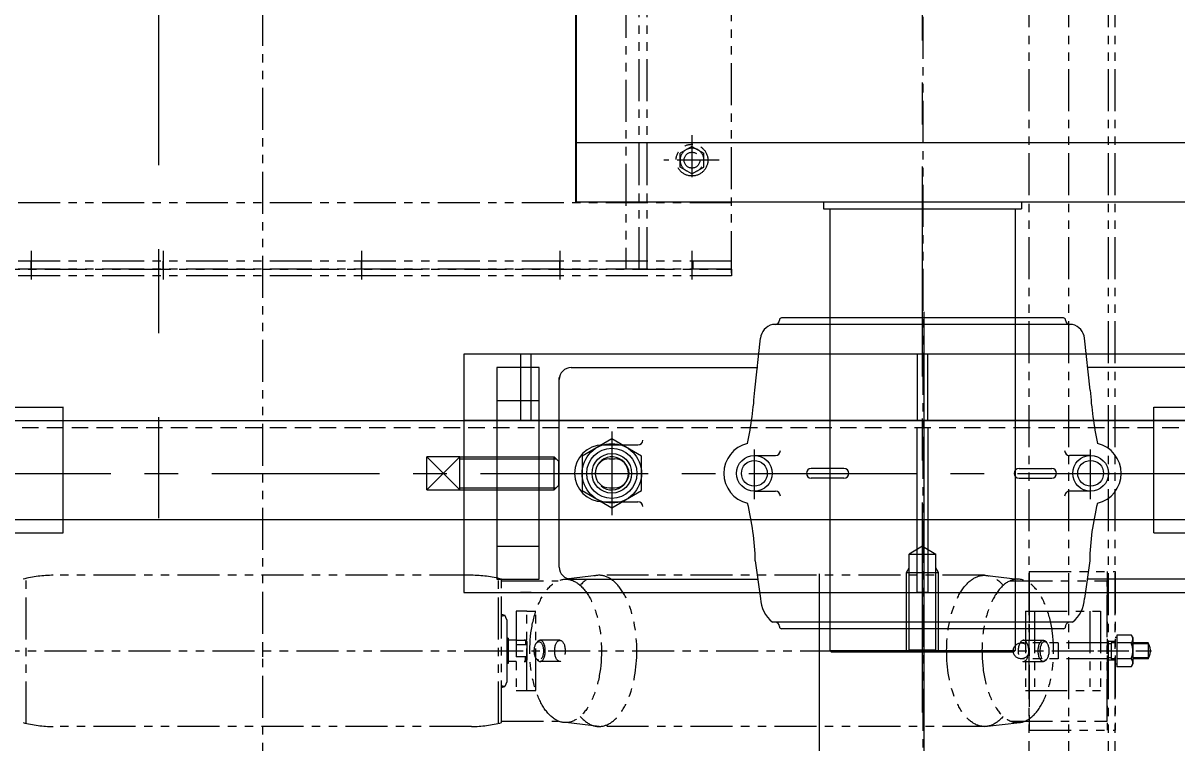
# Model space of a CAD drawing. Header units: millimetres. Extents: x -243837 to -5443, y 40 to 285140.
# Drawn here: x -191191 to -190318, y 77813 to 78358 of the extents above; entities that cross this region are included whole.
import ezdxf

# ---------------------------------------------------------------- set-up
doc = ezdxf.new("R2010")
doc.units = ezdxf.units.MM
for name, pattern in [('CENTER', [50.8, 31.75, -6.35, 6.35, -6.35]), ('CENTER2', [1.125, 0.75, -0.125, 0.125, -0.125]), ('HIDDEN', [0.375, 0.25, -0.125]), ('PHANTOM', [63.5, 31.75, -6.35, 6.35, -6.35, 6.35, -6.35])]:
    doc.linetypes.add(name, pattern=pattern)
for name, color, linetype, lineweight in [('2', 3, 'Continuous', 20), ('CEN', 1, 'CENTER', 9), ('DIM', 1, 'Continuous', 9), ('HIDDEN', 2, 'HIDDEN', 0), ('OBJECT R', 3, 'Continuous', 25), ('PHANTAM', 21, 'PHANTOM', 0), ('R-CENTER', 1, 'CENTER2', 5), ('R-OBJECT', 2, 'Continuous', 20)]:
    doc.layers.add(name, color=color, linetype=linetype, lineweight=lineweight)
doc.styles.add('KA', font='romans.shx', dxfattribs={"width": 0.7})
doc.dimstyles.new('rakesh', dxfattribs={"dimscale": 160, "dimtxt": 2.5, "dimasz": 1, "dimexe": 0.8, "dimexo": 0.8, "dimgap": 1, "dimtad": 1, "dimdec": 0, "dimzin": 0, "dimdsep": 46, "dimtxsty": 'KA', "dimblk": 'OBLIQUE', "dimcen": 1.5, "dimclrd": 1, "dimclre": 1, "dimclrt": 2, "dimadec": 0, "dimazin": 0, "dimtfac": 1, "dimtdec": 0, "dimtmove": 0, "dimatfit": 2, "dimfxl": 0, "dimtolj": 1, "dimtzin": 0, "dimlwd": -1, "dimlwe": -1, "dimarcsym": 1})

# ---------------------------------------------------------------- blocks, each defined once
blk = doc.blocks.new('DDFDFDFFSDF')
at = {"layer": 'PHANTAM'}
for p, q in [((0, 4910.71, -0.65), (0, -644.61, -0.71)), ((500, -210.93, 165.86), (500, 4894.73, 172.22)), ((580, 574.86, 166.13), (580, 4894.73, 170.79)), ((610, 574.86, 166.13), (610, 4894.73, 170.79)), ((640, 574.86, -0.71), (640, 4894.73, 3.95)), ((645, 574.86, 166.13), (645, 4894.73, 170.79)), ((275, 4027.73, 3889.13), (275, 1154.11, 10120.64)), ((285, 1154.11, 5494.02), (285, 4027.73, -737.49)), ((291, 1154.11, 3328.28), (291, 4027.73, -2903.24)), ((355, 1151.11, 7964.78), (355, 1578.89, 6622.88)), ((325, 1255.22, 5286.76), (325, 1219.46, 5286.76)), ((325, 1246.89, 5286.76), (315.96, 1241.67, 5286.76)), ((315.96, 1231.23, 5286.76), (315.96, 1241.67, 5286.76)), ((325, 1246.89, 5286.76), (334.03, 1241.67, 5286.76)), ((334.03, 1231.23, 5286.76), (334.03, 1241.67, 5286.76)), ((345.61, 1236.45, 5286.76), (303.61, 1236.45, 5286.76)), ((325, 1226.01, 5286.76), (315.96, 1231.23, 5286.76)), ((325, 1226.01, 5286.76), (334.03, 1231.23, 5286.76)), ((355, 1204.11, 7964.78), (-355, 1204.11, 7964.78)), ((-175, 1167.9, 7964.78), (-175, 1146.25, 7964.78)), ((-75, 1167.9, 7964.78), (-75, 1146.25, 7964.78)), ((75, 1167.9, 7964.78), (75, 1146.25, 7964.78)), ((225, 1167.9, 7964.78), (225, 1146.25, 7964.78)), ((325, 1167.9, 7964.78), (325, 1146.25, 7964.78)), ((355, 1160.09, 7964.78), (-355, 1160.09, 7964.78)), ((355, 1154.11, 7964.78), (-355, 1154.11, 7964.78)), ((-355, 1154.11, -0.68), (355, 1154.11, -0.68)), ((-175, 1154.11, 7964.78), (-175, 1160.09, 7964.78)), ((-75, 1154.11, 7964.78), (-75, 1160.09, 7964.78)), ((75, 1154.11, 7964.78), (75, 1160.09, 7964.78)), ((225, 1154.11, 7964.78), (225, 1160.09, 7964.78)), ((326, 1154.11, 7964.78), (326, 1160.09, 7964.78)), ((355, 1154.11, -0.68), (355, 1149.11, -0.68)), ((355, 1149.11, -0.68), (-355, 1149.11, -0.68)), ((580, 925.47, 166.13), (580, 918.5, 166.13)), ((580, 925.47, 166.13), (645, 925.47, 166.13)), ((639, 925.47, 166.13), (639, 805.47, 166.13)), ((645, 925.47, 166.13), (645, 805.47, 166.13)), ((-178.57, 810.67, 166.13), (-178.57, 920.27, 166.13)), ((158.15, 922.62, 166.13), (-158.15, 922.62, 166.13)), ((178.57, 810.67, 166.13), (178.57, 920.27, 166.13)), ((181, 811.27, 166.13), (181, 919.67, 166.13)), ((181, 918.5, 166.13), (223.86, 918.5, 166.13)), ((254.7, 922.62, 166.13), (229.45, 919.67, 166.13)), ((546.21, 922.62, 166.13), (254.7, 922.62, 166.13)), ((546.21, 922.62, 166.13), (571.45, 919.67, 166.13)), ((565.86, 918.5, 166.13), (639, 918.5, 166.13)), ((580, 918.5, 166.13), (580, 812.44, 166.13)), ((639, 812.44, 166.13), (639, 918.5, 166.13)), ((181, 893.25, 166.13), (183.15, 892.47, 166.13)), ((181, 891.83, 166.13), (183.15, 892.47, 166.13)), ((181, 891.75, 166.13), (183.4, 892.47, 166.13)), ((184.9, 888.97, 166.13), (183.4, 892.47, 166.13)), ((200, 895.47, 166.13), (192, 895.47, 166.13)), ((192, 895.47, 166.13), (192, 835.47, 166.13)), ((200, 895.47, 166.13), (206.88, 895.47, 166.13)), ((200, 835.47, 166.13), (200, 895.47, 166.13)), ((206.93, 835.47, 166.13), (206.93, 895.47, 166.13)), ((577.16, 895.47, 166.13), (577.16, 835.47, 166.13)), ((577.16, 895.47, 166.13), (634, 895.47, 166.13)), ((584.08, 895.47, 166.13), (584.08, 835.47, 166.13)), ((626, 895.47, 166.13), (626, 835.47, 166.13)), ((634, 895.47, 166.13), (634, 835.47, 166.13)), ((184.9, 888.97, 166.13), (184.9, 873.47, 166.13)), ((580, 885.47, 166.13), (580, 879.47, 166.13)), ((186, 875.02, 166.13), (184.9, 875.02, 166.13)), ((184.9, 875.02, 166.13), (184.9, 855.92, 166.13)), ((185.61, 875.02, 166.13), (184.9, 874.31, 166.13)), ((184.91, 875.02, 166.13), (184.9, 875.01, 166.13)), ((186, 874.7, 166.13), (184.9, 873.6, 166.13)), ((186, 873.99, 166.13), (184.9, 872.89, 166.13)), ((184.9, 873.47, 166.13), (184.9, 857.47, 166.13)), ((186, 873.29, 166.13), (185.29, 872.57, 166.13)), ((186, 875.02, 166.13), (186, 855.92, 166.13)), ((186, 873.47, 166.13), (186, 857.47, 166.13)), ((192, 873.47, 166.13), (186, 873.47, 166.13)), ((192, 873.47, 166.13), (200, 873.47, 166.13)), ((199, 873.47, 166.13), (198, 873.47, 166.13)), ((198, 873.47, 166.13), (199, 873.47, 166.13)), ((199, 873.47, 166.13), (199, 869.97, 166.13)), ((200, 872.47, 166.13), (199, 873.47, 166.13)), ((200, 872.47, 166.13), (199, 873.47, 166.13)), ((199, 873.47, 166.13), (200, 872.47, 166.13)), ((199, 873.47, 166.13), (199, 869.97, 166.13)), ((225.12, 873.47, 166.13), (210.06, 873.47, 166.13)), ((575.78, 873.47, 166.13), (590.85, 873.47, 166.13)), ((580, 879.47, 166.13), (580, 875.47, 166.13)), ((646.5, 875.47, 166.13), (645, 875.47, 166.13)), ((657.25, 877.47, 166.13), (646.5, 877.47, 166.13)), ((646.5, 877.47, 166.13), (646.5, 853.47, 166.13)), ((657.25, 877.47, 166.13), (658.5, 875.31, 166.13)), ((658.5, 875.31, 166.13), (658.5, 855.64, 166.13)), ((-672.71, 865.47, 166.13), (672.71, 865.47, 166.13)), ((0, 869.92, 166.13), (0, 861.02, 166.13)), ((181, 865.47, 166.13), (192, 865.47, 166.13)), ((186, 872.57, 166.13), (184.9, 872.57, 166.13)), ((186, 872.58, 166.13), (185.99, 872.57, 166.13)), ((192, 869.97, 166.13), (192, 860.97, 166.13)), ((200, 869.97, 166.13), (192, 869.97, 166.13)), ((200, 872.47, 166.13), (200, 858.47, 166.13)), ((200, 872.47, 166.13), (200, 858.47, 166.13)), ((640, 871.47, 166.13), (574, 871.47, 166.13)), ((602, 871.47, 166.13), (602, 859.47, 166.13)), ((631.94, 865.47, 166.13), (655.45, 865.47, 166.13)), ((634, 865.47, 166.13), (639, 865.47, 166.13)), ((645, 872.47, 166.13), (638.77, 872.47, 166.13)), ((645, 872.47, 166.13), (639, 872.47, 166.13)), ((640, 859.47, 166.13), (640, 871.47, 166.13)), ((642, 870.72, 166.13), (640, 870.72, 166.13)), ((642, 871.47, 166.13), (642, 859.47, 166.13)), ((645, 871.47, 166.13), (642, 871.47, 166.13)), ((657.25, 871.47, 166.13), (646.5, 871.47, 166.13)), ((670, 870.72, 166.13), (657.55, 870.72, 166.13)), ((670, 871.47, 166.13), (658.5, 871.47, 166.13)), ((670, 871.47, 166.13), (670, 859.47, 166.13)), ((186, 858.37, 166.13), (184.9, 858.37, 166.13)), ((185.94, 858.37, 166.13), (184.9, 857.34, 166.13)), ((185.23, 858.37, 166.13), (184.9, 858.04, 166.13)), ((186, 857.73, 166.13), (184.9, 856.63, 166.13)), ((184.9, 857.47, 166.13), (184.9, 841.97, 166.13)), ((186, 857.02, 166.13), (184.9, 855.92, 166.13)), ((186, 855.92, 166.13), (184.9, 855.92, 166.13)), ((186, 856.32, 166.13), (185.61, 855.92, 166.13)), ((192, 857.47, 166.13), (186, 857.47, 166.13)), ((200, 860.97, 166.13), (192, 860.97, 166.13)), ((199, 857.47, 166.13), (198, 857.47, 166.13)), ((198, 857.47, 166.13), (199, 857.47, 166.13)), ((199, 857.47, 166.13), (199, 860.97, 166.13)), ((199, 860.97, 166.13), (199, 857.47, 166.13)), ((200, 858.47, 166.13), (199, 857.47, 166.13)), ((199, 857.47, 166.13), (200, 858.47, 166.13)), ((225.12, 857.47, 166.13), (210.06, 857.47, 166.13)), ((640, 859.47, 166.13), (574, 859.47, 166.13)), ((575.78, 857.47, 166.13), (590.85, 857.47, 166.13)), ((645, 858.47, 166.13), (639, 858.47, 166.13)), ((645, 858.47, 166.13), (639, 858.47, 166.13)), ((642, 860.22, 166.13), (640, 860.22, 166.13)), ((645, 859.47, 166.13), (642, 859.47, 166.13)), ((646.5, 855.47, 166.13), (645, 855.47, 166.13)), ((657.25, 859.47, 166.13), (646.5, 859.47, 166.13)), ((657.25, 853.47, 166.13), (658.5, 855.64, 166.13)), ((670, 860.22, 166.13), (658.5, 860.22, 166.13)), ((670, 859.47, 166.13), (658.5, 859.47, 166.13)), ((657.25, 853.47, 166.13), (646.5, 853.47, 166.13)), ((181, 839.19, 166.13), (183.4, 838.47, 166.13)), ((181, 839.12, 166.13), (183.15, 838.47, 166.13)), ((181, 837.7, 166.13), (183.15, 838.47, 166.13)), ((184.9, 841.97, 166.13), (183.4, 838.47, 166.13)), ((192, 835.47, 166.13), (200, 835.47, 166.13)), ((200, 835.47, 166.13), (206.88, 835.47, 166.13)), ((577.16, 835.47, 166.13), (634, 835.47, 166.13)), ((181, 812.44, 166.13), (223.86, 812.44, 166.13)), ((565.86, 812.44, 166.13), (639, 812.44, 166.13)), ((580, 812.44, 166.13), (580, 805.47, 166.13)), ((158.15, 808.32, 166.13), (-158.15, 808.32, 166.13)), ((254.7, 808.32, 166.13), (229.45, 811.27, 166.13)), ((546.21, 808.32, 166.13), (254.7, 808.32, 166.13)), ((546.21, 808.32, 166.13), (572.99, 811.36, 166.13)), ((580, 805.47, 166.13), (645, 805.47, 166.13))]:
    blk.add_line(p, q, dxfattribs=at)
for centre, radius in [((325, 1236.45, 5286.76), 12), ((325, 1236.45, 5286.76), 6), ((574, 865.47, 166.13), 6)]:
    blk.add_circle(centre, radius, dxfattribs=at)
for centre, radius, start, end in [((-158.15, 832.62, 166.13), 90, 90, 104.70776), ((158.15, 832.62, 166.13), 90, 75.29224, 90), ((654.25, 874.47, 166.13), 4.24, 314.99997, 45.00003), ((643.48, 865.47, 166.13), 15.02, 336.46342, 23.53658), ((660.9, 865.47, 166.13), 10.9, 326.60357, 33.39643), ((654.25, 856.47, 166.13), 4.24, 314.99997, 45.00003), ((-158.15, 898.32, 166.13), 90, 255.29224, 270), ((158.15, 898.32, 166.13), 90, 270, 284.70776)]:
    blk.add_arc(centre, radius, start, end, dxfattribs=at)
at = {"layer": 'PHANTAM', "extrusion": (0, 0, -1)}
for centre, major_axis, ratio in [((325, 1236.45, 5286.76), (6.39, 6.39), 1), ((571.45, 865.47, 166.13), (0, -54.2), 0.5), ((575.78, 865.47, 166.13), (0, -8), 0.5), ((591.72, 865.47, 166.13), (0, -7), 0.5)]:
    blk.add_ellipse(centre, major_axis=major_axis, ratio=ratio, dxfattribs=at)
at = {"layer": 'PHANTAM'}
for centre, major_axis, start_param, end_param in [((254.7, 865.47, 166.13), (0, -57.15), 5.761132, 9.946831), ((210.06, 865.47, 166.13), (0, -8), 5.576234, 10.13173)]:
    blk.add_ellipse(centre, major_axis=major_axis, ratio=0.5, start_param=start_param, end_param=end_param, dxfattribs=at)
at = {"layer": 'PHANTAM', "extrusion": (0, 0, -1)}
for centre, major_axis, start_param, end_param in [((546.21, 865.47, 166.13), (0, -57.15), 5.761132, 9.946831), ((590.85, 865.47, 166.13), (0, -8), 5.576234, 10.13173)]:
    blk.add_ellipse(centre, major_axis=major_axis, ratio=0.5, start_param=start_param, end_param=end_param, dxfattribs=at)
at = {"layer": 'PHANTAM'}
for centre, major_axis in [((229.45, 865.47, 166.13), (0, -54.2)), ((225.12, 865.47, 166.13), (0, -8)), ((209.19, 865.47, 166.13), (0, -7))]:
    blk.add_ellipse(centre, major_axis=major_axis, ratio=0.5, dxfattribs=at)
blk = doc.blocks.new('A$Cde0afdb6')
at = {"layer": '2'}
for p, q in [((-1123.9, 4.22, 109.58), (-1123.9, -90.78, 109.58)), ((-873.9, 4.22), (-1123.9, 4.22)), ((-873.9, 4.22, 109.58), (-873.9, -90.78, 109.58)), ((-945.26, -75.38, 219.15), (-999.07, -75.38, 219.15)), ((-927.57, -80.78, 219.15), (-999.07, -80.78, 219.15)), ((-873.9, -90.78), (-1124.07, -90.78))]:
    blk.add_line(p, q, dxfattribs=at)
blk.add_lwpolyline([(-1071.79, -5.78, -0.388879), (-1067.81, -9.43), (-1062.84, -66.25, 0.388879), (-1052.88, -75.38), (-945.26, -75.38, 0.388879), (-935.3, -66.25), (-930.32, -9.43, -0.388879), (-926.34, -5.78), (-924.07, -5.78), (-924.07, -80.78), (-1074.07, -80.78), (-1074.07, -5.78)], format="xyb", close=True, dxfattribs=at)
at = {"layer": 'CEN', "ltscale": 0.2}
for p, q in [((-998.9, 22.05), (-998.9, -103.6)), ((-871.46, -40.78), (-1126.35, -40.78))]:
    blk.add_line(p, q, dxfattribs=at)
blk = doc.blocks.new('A$Caa90854e')
at = {"layer": '2'}
for p, q in [((-1805.87, 2897.81), (-1804.87, 2898.81)), ((-1805.87, 2563.81), (-1805.87, 2897.81)), ((-1665.87, 2897.81), (-1805.87, 2897.81)), ((-1666.87, 2898.81), (-1804.87, 2898.81)), ((-1745.98, 2897.37), (-1748.47, 2898.81)), ((-1747.87, 2898.47), (-1747.87, 2838.81)), ((-1725.77, 2897.37), (-1723.27, 2898.81)), ((-1723.87, 2898.47), (-1723.87, 2838.81)), ((-1666.87, 2898.81), (-1665.87, 2897.81)), ((-1665.87, 2563.81), (-1665.87, 2897.81)), ((-1745.98, 2897.37), (-1745.98, 2824.81)), ((-1745.98, 2897.37), (-1725.77, 2897.37)), ((-1725.77, 2897.37), (-1725.77, 2824.81)), ((-1842.43, 2881.31, 223.49), (-1629.31, 2881.31, 223.49)), ((-1849.38, 2876.31, 223.49), (-1622.36, 2876.31, 223.49)), ((-1844.07, 2879.68, 223.49), (-1844.07, 2879.58, 223.49)), ((-1627.68, 2879.68, 223.49), (-1627.68, 2879.58, 223.49)), ((-1862.36, 2829.83, 223.49), (-1858.41, 2858.43, 223.49)), ((-1609.38, 2829.83, 223.49), (-1613.33, 2858.43, 223.49)), ((-1388.87, 2853.81, 223.49), (-2082.87, 2853.81, 223.49)), ((-1739.87, 2853.81, 223.49), (-1731.87, 2853.81, 223.49)), ((-1739.87, 2729.21, 223.49), (-1739.87, 2853.81, 223.49)), ((-1739.87, 2853.81), (-1731.87, 2853.81)), ((-1731.87, 2853.81, 223.49), (-1731.87, 2729.21, 223.49)), ((-1439.87, 2853.81, 223.49), (-1431.87, 2853.81, 223.49)), ((-1388.87, 2673.81, 223.49), (-1388.87, 2853.81, 223.49)), ((-2001.53, 2843.81, 223.49), (-1860.47, 2843.81, 223.49)), ((-1723.87, 2838.81), (-1747.87, 2838.81)), ((-1747.87, 2838.81), (-1745.98, 2835.31)), ((-1723.87, 2838.81), (-1725.77, 2835.31)), ((-1470.21, 2843.81, 223.49), (-1611.27, 2843.81, 223.49)), ((-1413.87, 2843.81, 223.49), (-1445.87, 2843.81, 223.49)), ((-1445.87, 2843.81, 223.49), (-1445.87, 2683.81, 223.49)), ((-1413.87, 2683.81, 223.49), (-1413.87, 2843.81, 223.49)), ((-1461.06, 2834.65, 223.49), (-1461.06, 2691.3, 223.49)), ((-1725.77, 2824.81), (-1745.98, 2824.81)), ((-1735.87, 2818.98), (-1745.98, 2824.81)), ((-1735.87, 2818.98), (-1725.77, 2824.81)), ((-1413.87, 2818.81, 223.49), (-1445.87, 2818.81, 223.49)), ((-1085.85, 2808.81, 282.86), (-1085.85, 2713.81, 282.86)), ((-835.85, 2808.81, 173.29), (-1085.85, 2808.81, 173.29)), ((-886.01, 2798.81, 173.29), (-2686.03, 2798.81, 442.65)), ((-810.85, 2798.81, 223.49), (-2082.87, 2798.81, 223.49)), ((-1500.87, 2732.17, 223.49), (-1500.87, 2795.45, 223.49)), ((-1500.87, 2789.79, 223.49), (-1523.37, 2776.8, 223.49)), ((-1494.17, 2785.26, 223.49), (-1520.63, 2785.26, 223.49)), ((-1501.06, 2789.55, 223.49), (-1501.06, 2742.45, 223.49)), ((-1478.37, 2776.8, 223.49), (-1500.87, 2789.79, 223.49)), ((-1863.05, 2783.39, 223.49), (-1863.05, 2745.71, 223.49)), ((-1863.05, 2777.34, 223.49), (-1847.05, 2777.34, 223.49)), ((-1608.69, 2777.34, 223.49), (-1624.69, 2777.34, 223.49)), ((-1608.69, 2783.39, 223.49), (-1608.69, 2745.71, 223.49)), ((-1523.37, 2776.8, 223.49), (-1523.37, 2750.82, 223.49)), ((-1478.37, 2750.82, 223.49), (-1478.37, 2776.8, 223.49)), ((-1457.23, 2776.31, 223.49), (-1460.87, 2772.67, 223.49)), ((-1457.23, 2776.31, 223.49), (-1457.23, 2751.31, 223.49)), ((-1360.87, 2776.31, 223.49), (-1457.23, 2776.31, 223.49)), ((-1385.87, 2776.31, 223.49), (-1385.87, 2751.31, 223.49)), ((-1385.87, 2751.31, 223.49), (-1360.87, 2776.31, 223.49)), ((-1360.87, 2751.31, 223.49), (-1385.87, 2776.31, 223.49)), ((-1360.87, 2776.31, 223.49), (-1360.87, 2751.31, 223.49)), ((-1808.88, 2767.42, 223.49), (-1833.74, 2767.42, 223.49)), ((-1676.49, 2767.42, 223.49), (-1651.63, 2767.42, 223.49)), ((-1499.22, 2774.8, 223.49), (-1502.89, 2774.8, 223.49)), ((-1460.87, 2772.67, 223.49), (-1460.87, 2754.96, 223.49)), ((-1385.87, 2774.71, 223.49), (-1458.82, 2774.71, 223.49)), ((-1808.88, 2760.2, 223.49), (-1833.74, 2760.2, 223.49)), ((-1676.49, 2760.2, 223.49), (-1651.63, 2760.2, 223.49)), ((-1863.05, 2750.28, 223.49), (-1847.05, 2750.28, 223.49)), ((-1608.69, 2750.28, 223.49), (-1624.69, 2750.28, 223.49)), ((-1523.37, 2750.82, 223.49), (-1500.87, 2737.83, 223.49)), ((-1499.22, 2752.82, 223.49), (-1502.89, 2752.82, 223.49)), ((-1500.87, 2737.83, 223.49), (-1478.37, 2750.82, 223.49)), ((-1457.23, 2751.31, 223.49), (-1460.87, 2754.96, 223.49)), ((-1385.87, 2752.91, 223.49), (-1458.82, 2752.91, 223.49)), ((-1385.87, 2751.31, 223.49), (-1457.23, 2751.31, 223.49)), ((-1385.87, 2751.31, 223.49), (-1360.87, 2751.31, 223.49)), ((-1494.17, 2742.37, 223.49), (-1520.63, 2742.37, 223.49)), ((-810.85, 2723.81, 333.07), (-2836.03, 2723.81, 333.07)), ((-2025.87, 2723.81, 223.49), (-1388.87, 2723.81, 223.49)), ((-1731.87, 2729.21, 223.49), (-1739.87, 2729.21, 223.49)), ((-1731.87, 2723.81, 223.49), (-1739.87, 2723.81, 223.49)), ((-1739.87, 2723.81, 223.49), (-1739.87, 2673.81, 223.49)), ((-1731.87, 2673.81, 223.49), (-1731.87, 2723.81, 223.49)), ((-1431.87, 2729.21, 223.49), (-1439.87, 2729.21, 223.49)), ((-1431.87, 2723.81, 223.49), (-1439.87, 2723.81, 223.49)), ((-1439.87, 2723.81, 223.49), (-1439.87, 2673.81, 223.49)), ((-1431.87, 2673.81, 223.49), (-1431.87, 2723.81, 223.49)), ((-1413.87, 2708.81, 223.49), (-1445.87, 2708.81, 223.49)), ((-835.85, 2713.81, 173.29), (-1086.01, 2713.81, 173.29)), ((-1862.79, 2700.89, 223.49), (-1858.41, 2661.7, 223.49)), ((-1608.95, 2700.89, 223.49), (-1613.33, 2661.7, 223.49)), ((-2001.53, 2683.81, 223.49), (-1860.47, 2683.81, 223.49)), ((-1470.21, 2683.81, 223.49), (-1611.27, 2683.81, 223.49)), ((-1445.87, 2683.81, 223.49), (-1413.87, 2683.81, 223.49)), ((-2082.87, 2673.81, 223.49), (-1388.87, 2673.81, 223.49)), ((-1739.87, 2673.81, 223.49), (-1731.87, 2673.81, 223.49)), ((-1439.87, 2673.81, 223.49), (-1431.87, 2673.81, 223.49)), ((-1849.38, 2651.31, 223.49), (-1622.36, 2651.31, 223.49)), ((-1849.38, 2651.31), (-1622.36, 2651.31)), ((-1844.07, 2647.95, 223.49), (-1844.07, 2648.04, 223.49)), ((-1844.07, 2647.95), (-1844.07, 2648.04)), ((-1842.43, 2646.31, 223.49), (-1629.31, 2646.31, 223.49)), ((-1842.43, 2646.31), (-1629.31, 2646.31)), ((-1627.68, 2647.95, 223.49), (-1627.68, 2648.04, 223.49)), ((-1627.68, 2647.95), (-1627.68, 2648.04)), ((-1997.85, 2558.81, 223.49), (-1473.85, 2558.81, 223.49)), ((-1810.87, 2558.81, 223.49), (-1810.87, 2563.81, 223.49)), ((-1660.87, 2563.81, 223.49), (-1810.87, 2563.81, 223.49)), ((-1660.87, 2558.81, 223.49), (-1660.87, 2563.81, 223.49)), ((-1473.85, 2513.81, 158.78), (-2742.82, 2513.81, 223.29))]:
    blk.add_line(p, q, dxfattribs=at)
for centre, radius in [((-1500.87, 2763.81, 223.49), 22.5), ((-1863.05, 2763.81, 223.49), 13.53), ((-1608.69, 2763.81, 223.49), 13.53), ((-1500.87, 2763.81, 223.49), 19), ((-1500.87, 2763.81, 223.49), 15), ((-1863.05, 2763.81, 223.49), 9.77), ((-1608.69, 2763.81, 223.49), 9.77)]:
    blk.add_circle(centre, radius, dxfattribs=at)
for centre, radius, start, end in [((-1842.43, 2879.68, 223.49), 1.63, 90, 180), ((-1629.31, 2879.68, 223.49), 1.63, 0, 90), ((-1834.08, 2857.37, 223.49), 24.35, 128.93021, 177.51618), ((-1847.33, 2879.58, 223.49), 3.27, 270, 0), ((-1624.41, 2879.58, 223.49), 3.27, 180, 270), ((-1637.66, 2857.37, 223.49), 24.35, 2.48382, 51.06979), ((-1470.21, 2834.65, 223.49), 9.16, 0, 90), ((-2057.98, 2834.14, 223.49), 195.66, 345.8462, 358.73863), ((-1413.76, 2834.14, 223.49), 195.66, 181.26137, 194.1538), ((-1863.05, 2763.81, 223.49), 23.08, 103.03387, 256.96613), ((-1608.69, 2763.81, 223.49), 23.08, 283.03387, 76.96613), ((-1520.63, 2788.92, 223.49), 3.66, 180, 270), ((-1494.17, 2763.81, 223.49), 21.44, 270, 90), ((-1847.05, 2781, 223.49), 3.66, 270, 0), ((-1624.69, 2781, 223.49), 3.66, 180, 270), ((-1500.87, 2763.81, 223.49), 12.5, 49.55523, 35.16339), ((-1833.74, 2763.81, 223.49), 3.61, 90, 270), ((-1808.88, 2763.81, 223.49), 3.61, 270, 90), ((-1676.49, 2763.81, 223.49), 3.61, 90, 270), ((-1651.63, 2763.81, 223.49), 3.61, 270, 90), ((-1502.89, 2763.81, 223.49), 10.99, 90, 270), ((-1499.22, 2763.81, 223.49), 10.99, 270, 90), ((-1847.05, 2746.62, 223.49), 3.66, 0, 90), ((-1624.69, 2746.62, 223.49), 3.66, 90, 180), ((-2132.75, 2685, 223.49), 270.43, 3.36848, 12.02143), ((-1338.99, 2685, 223.49), 270.43, 167.97857, 176.63152), ((-1520.63, 2738.7, 223.49), 3.66, 90, 180), ((-1470.21, 2692.97, 223.49), 9.16, 270, 0), ((-1846.42, 2663, 223.49), 12.06, 186.192, 255.78912), ((-1625.32, 2663, 223.49), 12.06, 284.21088, 353.808), ((-1847.33, 2648.04, 223.49), 3.27, 0, 90), ((-1847.33, 2648.04), 3.27, 0, 90), ((-1842.43, 2647.95, 223.49), 1.63, 180, 270), ((-1842.43, 2647.95), 1.63, 180, 270), ((-1629.31, 2647.95, 223.49), 1.63, 270, 0), ((-1629.31, 2647.95), 1.63, 270, 0), ((-1624.41, 2648.04, 223.49), 3.27, 90, 180), ((-1624.41, 2648.04), 3.27, 90, 180)]:
    blk.add_arc(centre, radius, start, end, dxfattribs=at)
at = {"layer": 'CEN', "ltscale": 5}
blk.add_line((-1735.87, 2944.51), (-1735.87, 914.64, 223.49), dxfattribs=at)
at = {"layer": 'CEN', "ltscale": 4}
blk.add_line((-791.8, 2763.81, 223.49), (-2868.32, 2763.81, 223.49), dxfattribs=at)
at = {"layer": 'HIDDEN', "ltscale": 50}
blk.add_line((-811.03, 2729.21, 223.49), (-2686.03, 2729.21, 223.49), dxfattribs=at)
at = {"layer": 'OBJECT R'}
blk.add_line((-1473.85, 2558.81, 219.08), (-1473.85, 1463.81, 223.49), dxfattribs=at)
at = {"layer": '2'}
blk.add_blockref('A$Cde0afdb6', (-1036.97, 2804.59, 223.49), dxfattribs=at)
blk = doc.blocks.new('_Oblique')
at = {"color": 0, "linetype": 'ByBlock', "lineweight": -2}
blk.add_line((-0.5, -0.5), (0.5, 0.5), dxfattribs=at)
blk = doc.blocks.new('*D188')
at = {"layer": 'DEFPOINTS', "color": 0, "ltscale": 10, "transparency": 16777216}
for p in [(-106759.94, 78766.01, 169.38), (-190509.57, 78267.14, 181.7), (-106759.94, 68629.34)]:
    blk.add_point(p, dxfattribs=at)
at = {"layer": 'DIM', "color": 1, "ltscale": 10, "transparency": 16777216}
for p, q in [((-106759.94, 78638.01), (-106759.94, 68437.34)), ((-190509.57, 78139.14), (-190509.57, 68437.34)), ((-190509.57, 68629.34), (-106759.94, 68629.34))]:
    blk.add_line(p, q, dxfattribs=at)
at = {"layer": 'DIM', "color": 1, "ltscale": 10, "transparency": 16777216, "xscale": 160, "yscale": 160, "zscale": 160, "rotation": 180}
blk.add_blockref('_Oblique', (-190509.57, 68629.34), dxfattribs=at)
at = {"layer": 'DIM', "color": 1, "ltscale": 10, "transparency": 16777216, "xscale": 160, "yscale": 160, "zscale": 160}
blk.add_blockref('_Oblique', (-106759.94, 68629.34), dxfattribs=at)
at = {"layer": 'DIM', "color": 2, "ltscale": 10, "transparency": 16777216, "insert": (-150134.75, 69094.1), "char_height": 400, "attachment_point": 5, "style": 'KA'}
blk.add_mtext('\\A1;83750 (HORIZONTAL PULLEY CRS.)', dxfattribs=at)

msp = doc.modelspace()

# ---------------------------------------------------------------- linework, layer by layer
at = {"layer": 'R-CENTER', "color": 1, "linetype": 'CENTER', "ltscale": 10}
msp.add_line((-191088.58, 79583.52, -223.49), (-191088.58, 77983.21, -223.49), dxfattribs=at)
at = {"layer": 'R-OBJECT'}
msp.add_line((-190588.62, 77941.19), (-190588.62, 77758.19), dxfattribs=at)

# ---------------------------------------------------------------- block references
at = {"layer": '2', "rotation": 180}
msp.add_blockref('A$Caa90854e', (-192246.44, 80780.95, -159.78), dxfattribs=at)
at = {"layer": 'R-OBJECT'}
msp.add_blockref('DDFDFDFFSDF', (-191009.94, 77017.45, -159.08), dxfattribs=at)

# ---------------------------------------------------------------- dimensions: what is measured, and where the dimension line sits
at = {"layer": 'DIM', "ltscale": 10}
dim = msp.add_linear_dim(base=(-106759.94, 68629.34, -169.38), p1=(-190509.57, 78267.14, 12.32), p2=(-106759.94, 78766.01, 0), text='<> (HORIZONTAL PULLEY CRS.)', dimstyle='rakesh', override={"dimexe": 1.2, "dimfxl": 1.5}, dxfattribs=at)
dim.commit()
dim.dimension.update_dxf_attribs({"geometry": '*D188', "text_midpoint": (-150134.75, 68629.34, -169.38), "dimtype": 160})

doc.saveas('drawing.dxf')
